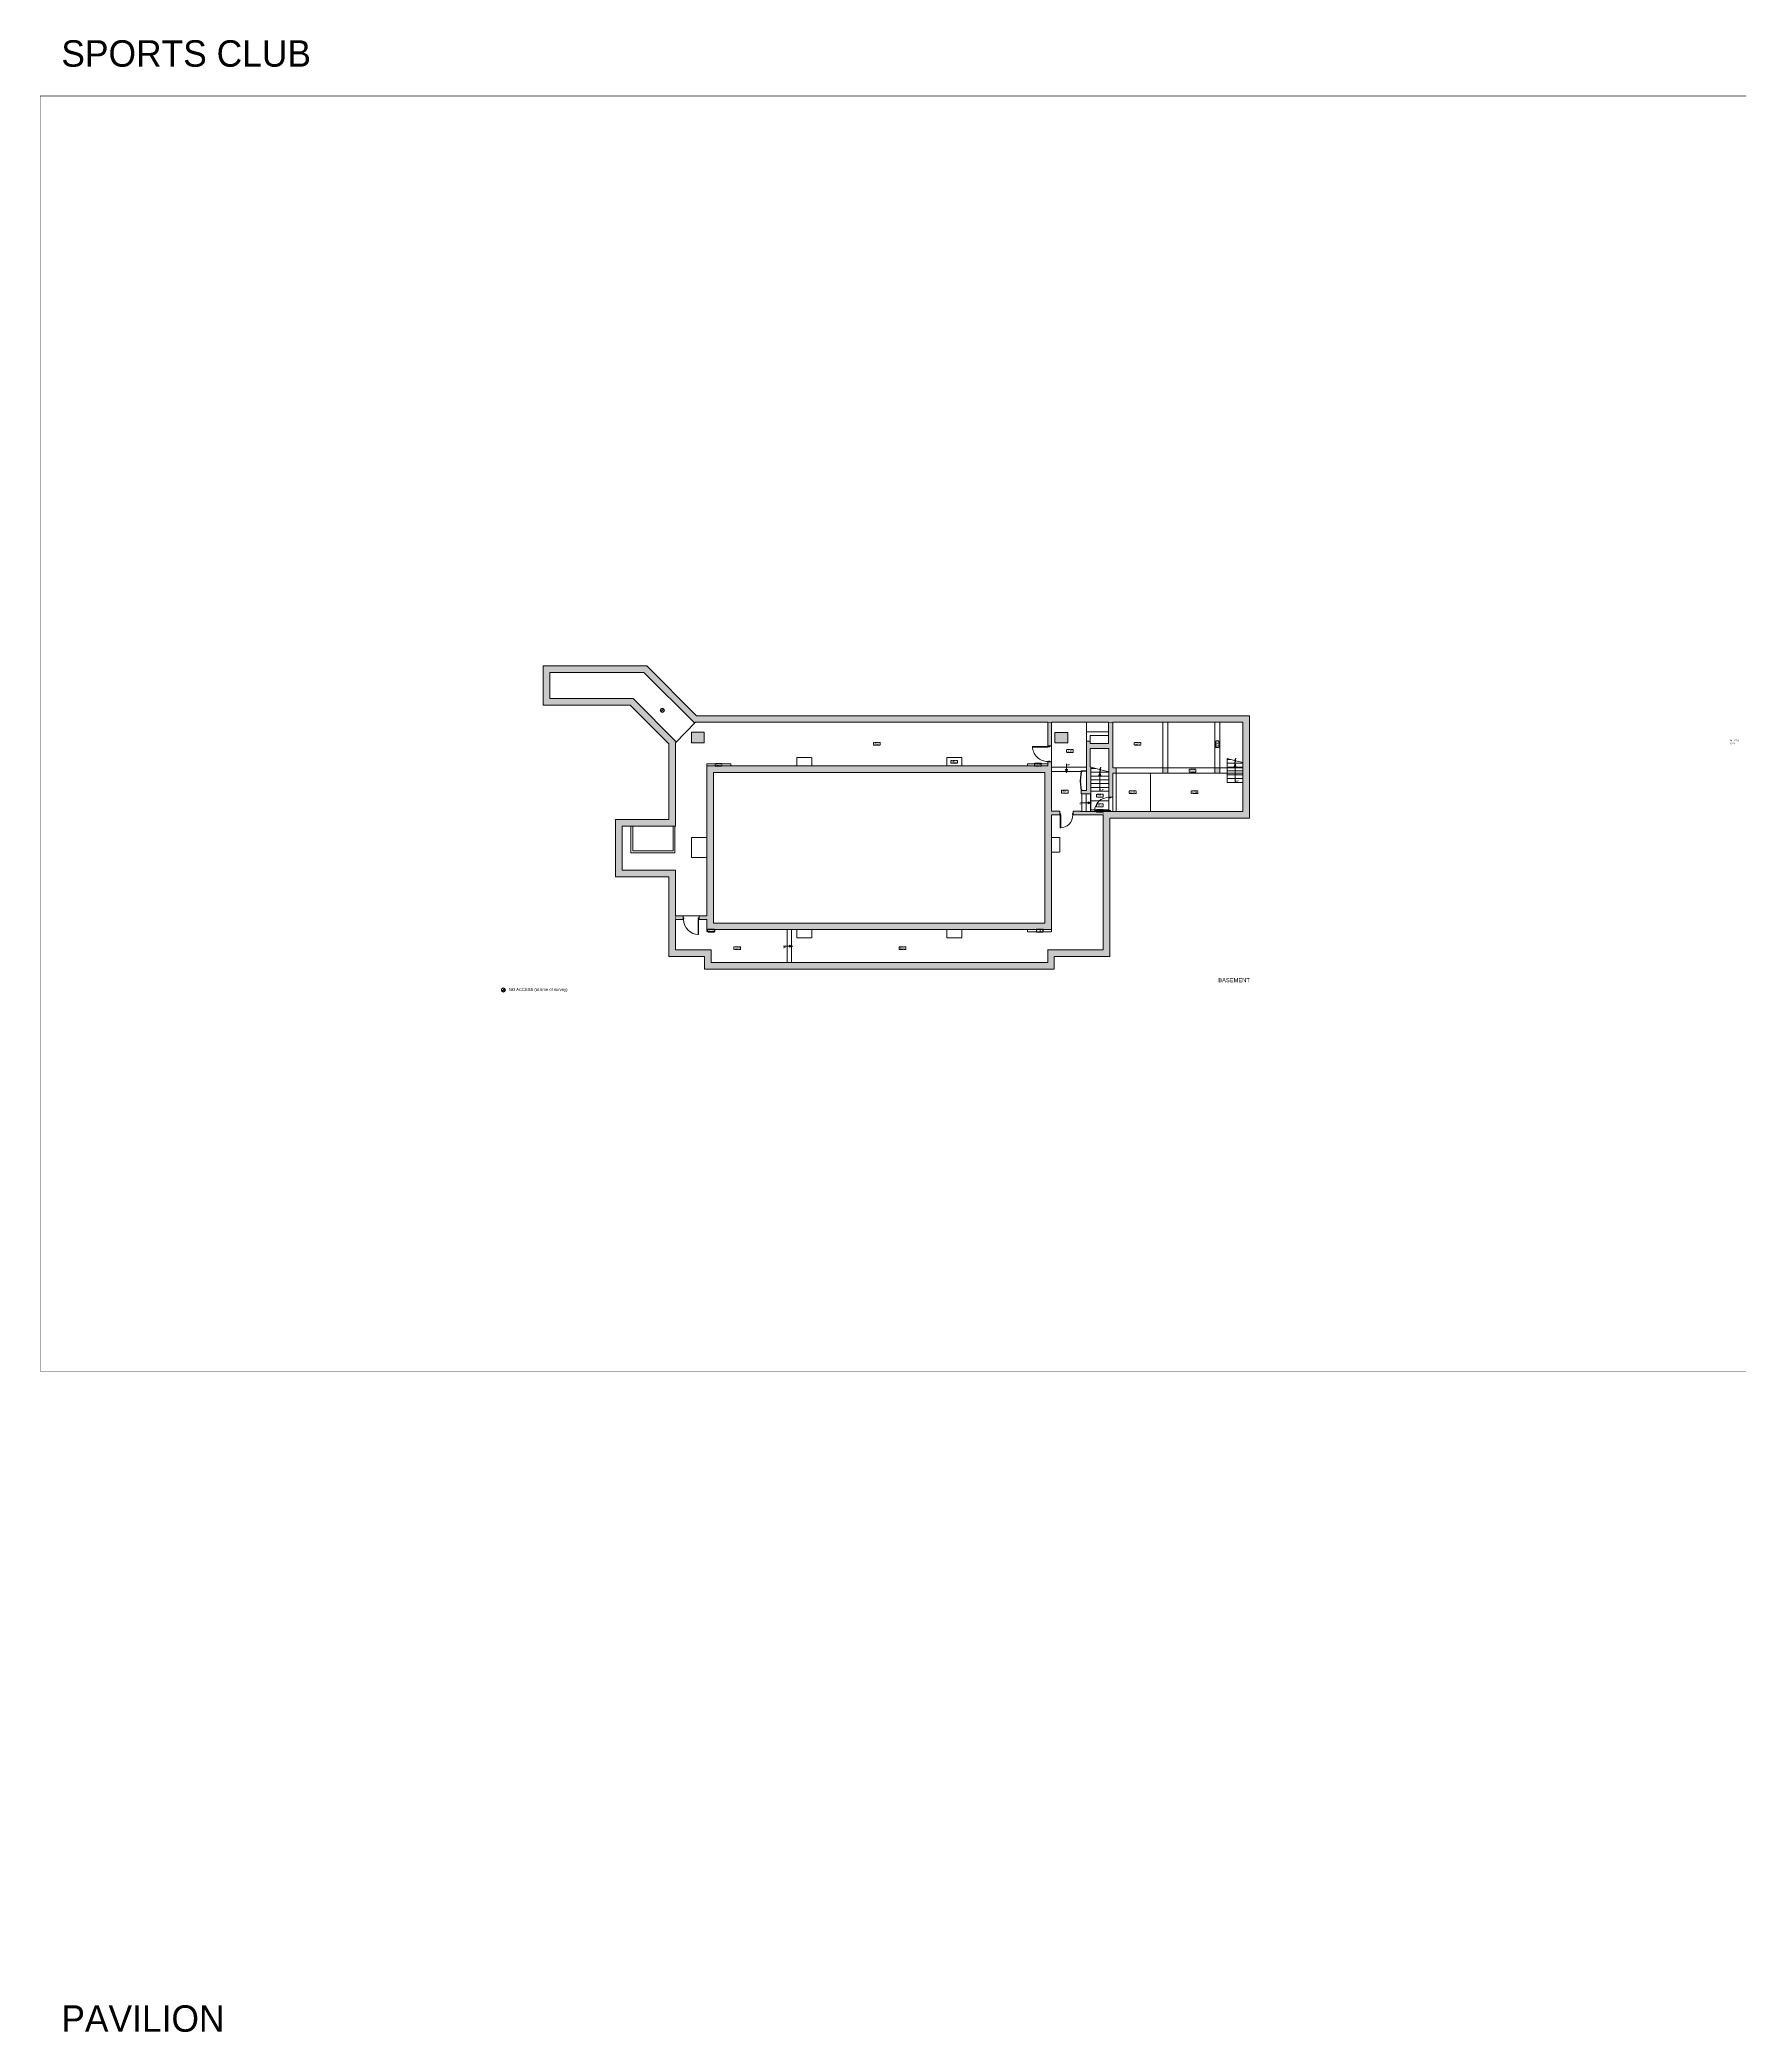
# Model space of a CAD drawing. Header units: millimetres. Extents: x 62976 to 1097852, y -110926 to 167100.
# Drawn here: x 277731 to 379908, y 47287 to 167100 of the extents above; entities that cross this region are included whole.
import ezdxf

# ---------------------------------------------------------------- set-up
doc = ezdxf.new("R2010")
doc.units = ezdxf.units.MM
doc.linetypes.add('HIDDENX2', pattern=[0.75, 0.5, -0.25])
for name, color, linetype, lineweight in [('BLOCKS', 8, 'Continuous', 15), ('Ceiling', 45, 'HIDDENX2', 15), ('Ceiling tag', 1, 'Continuous', 15), ('GIA', 84, 'Continuous', 15), ('No access', 10, 'Continuous', 15), ('NOTES', 162, 'Continuous', 15), ('principalplans', 7, 'Continuous', 15), ('Stairs', 8, 'Continuous', 15), ('WALLS', 7, 'Continuous', 15)]:
    doc.layers.add(name, color=color, linetype=linetype, lineweight=lineweight)
doc.layers.add('Whatch', color=7, linetype='Continuous', lineweight=15, true_color=0xa8a8a8)
doc.styles.add('Century Gothic', font='GOTHIC.TTF')

# ---------------------------------------------------------------- blocks, each defined once
blk = doc.blocks.new('DOOR 840')
at = {"layer": 'BLOCKS'}
for p, q in [((-582, 249), (-582, -591)), ((-582, -591), (-582, 249)), ((-548, 249), (-582, 249)), ((-548, -591), (-548, 248)), ((-612, -691), (-612, -591)), ((-582, -591), (-612, -591)), ((-562, -691), (-612, -691)), ((-548, -591), (-582, -591)), ((-582, -632), (-582, -591)), ((-562, -632), (-582, -632)), ((-562, -691), (-562, -632)), ((208, -632), (228, -632)), ((208, -691), (208, -632)), ((208, -691), (258, -691)), ((228, -632), (228, -591)), ((228, -591), (258, -591)), ((258, -691), (258, -591))]:
    blk.add_line(p, q, dxfattribs=at)
blk.add_arc((-586, -565), 814, 358.15749, 89.75925, dxfattribs=at)
blk = doc.blocks.new('No Access')
h = blk.add_hatch(color=256)
h.paths.add_polyline_path([(-326, 0, 1), (326, 0, 1)])
h.paths.add_polyline_path([(276, 0, -1), (-276, 0, -1)], flags=16)
blk.add_hatch(color=256).paths.add_polyline_path([(212, 177, 0.0453568), (177, 212), (-212, -177, 0.0453568), (-177, -212)])
for p, q in [((177, 212), (-212, -177)), ((212, 177), (-177, -212))]:
    blk.add_line(p, q)
for radius in [326, 276]:
    blk.add_circle((0, 0), radius)
blk = doc.blocks.new('37')
at = {"layer": 'BLOCKS'}
for p, q in [((452573, 8248), (452557, 8248)), ((452557, 8248), (452557, 8185)), ((452557, 8185), (452587, 8185)), ((453252, 8330), (452573, 8248)), ((452573, 8248), (452575, 8232)), ((452573, 8248), (452573, 8227)), ((452573, 8227), (452587, 8227)), ((452575, 8232), (453254, 8314)), ((452587, 8227), (452587, 8185)), ((453254, 8314), (453252, 8330)), ((453260, 8314), (453262, 8330)), ((453939, 8232), (453260, 8314)), ((453262, 8330), (453941, 8248)), ((453928, 8227), (453928, 8185)), ((453941, 8227), (453928, 8227)), ((453957, 8185), (453928, 8185)), ((453941, 8248), (453939, 8232)), ((453941, 8248), (453957, 8248)), ((453941, 8248), (453941, 8227)), ((453957, 8248), (453957, 8185))]:
    blk.add_line(p, q, dxfattribs=at)
for centre, start, end in [((452572, 8247), 0.04394, 6.9213), ((453942, 8247), 173.0787, 179.95606)]:
    blk.add_arc(centre, 685, start, end, dxfattribs=at)
blk = doc.blocks.new('door')
at = {"layer": 'BLOCKS'}
for p, q in [((0, 450), (0, -450)), ((0, 450), (34, 450)), ((0, -450), (0, 450)), ((34, -450), (34, 450)), ((-30, -550), (-30, -450)), ((0, -450), (-30, -450)), ((20, -550), (-30, -550)), ((34, -450), (0, -450)), ((0, -491), (0, -450)), ((20, -491), (0, -491)), ((20, -550), (20, -491)), ((880, -491), (900, -491)), ((880, -550), (880, -491)), ((880, -550), (930, -550)), ((900, -491), (900, -450)), ((900, -450), (930, -450)), ((930, -550), (930, -450))]:
    blk.add_line(p, q, dxfattribs=at)
blk.add_arc((0, -450), 900, 0, 90, dxfattribs=at)
blk = doc.blocks.new('DOOR 900')
at = {"layer": 'Whatch'}
blk.add_blockref('door', (-825, 91), dxfattribs=at)

msp = doc.modelspace()

# ---------------------------------------------------------------- hatches: boundary and pattern name
at = {"layer": 'Stairs'}
for points in [[(349594, 123600), (349537, 123407), (349653, 123407)], [(339456, 123023), (339513, 123216), (339397, 123216)], [(341463, 123053), (341406, 122860), (341522, 122860)], [(340958, 121224), (340766, 121281), (340766, 121165)], [(322997, 112601), (322805, 112658), (322805, 112542)]]:
    msp.add_hatch(color=256, dxfattribs=at).paths.add_polyline_path(points)
at = {"layer": 'Whatch', "ltscale": 2}
h = msp.add_hatch(color=256, dxfattribs=at)
h.dxf.hatch_style = 1
h.paths.add_polyline_path([(338563, 123676), (338343, 123676), (338343, 123440), (317845, 123440), (317845, 114416), (317372, 114416), (317372, 114196), (317845, 114196), (317845, 113589), (338563, 113589), (338563, 120486), (339056, 120486), (339056, 120716), (338563, 120716)], flags=0)
h.paths.add_polyline_path([(338163, 123040), (338163, 113989), (318245, 113989), (318245, 123040)], flags=0)
h.paths.add_polyline_path([(350459, 126457), (317224, 126457), (314221, 129461), (307990, 129461), (307990, 127081), (313231, 127081), (315557, 124755), (315557, 120211), (312343, 120211), (312343, 116762), (315557, 116762), (315557, 111973), (317687, 111973), (317687, 111214), (338730, 111214), (338730, 111982), (342062, 111982), (342062, 120296), (350459, 120296)])
h.paths.add_polyline_path([(350059, 126057), (350059, 120696), (340310, 120696), (340310, 120716), (339862, 120716), (339862, 120486), (341662, 120486), (341662, 112382), (338330, 112382), (338330, 111614), (318087, 111614), (318087, 112373), (315957, 112373), (315957, 114196), (316412, 114196), (316412, 114296), (316412, 114416), (315957, 114416), (315957, 117162), (312743, 117162), (312743, 119811), (315957, 119811), (315957, 124820), (316007, 124871), (313397, 127481), (308390, 127481), (308390, 129061), (314055, 129061), (317110, 126006), (317159, 126057), (338343, 126057), (338343, 124636), (338453, 124636), (338563, 124636), (338563, 126057), (341986, 126057), (341986, 124775), (340889, 124775), (340889, 124919), (340674, 124919), (340674, 123144), (340674, 121948), (340349, 121948), (340349, 121752), (340927, 121752), (340927, 123366), (340889, 123377), (340889, 124475), (341998, 124475), (341998, 123087), (341998, 121566), (342098, 121566), (342248, 121566), (342248, 123007), (342439, 123007), (342439, 123322), (342248, 123322), (342248, 126057)], flags=16)
h.paths.add_polyline_path([(348691, 123322), (349128, 123322), (349128, 123890), (349561, 123768), (349646, 123898), (349629, 123831), (349602, 123831), (349561, 123768), (349339, 123831), (349128, 123831), (349128, 123600), (349594, 123600), (349653, 123407), (349595, 123407), (349595, 122443), (349128, 122443), (349128, 123007), (348691, 123007), (348376, 123007), (345565, 123007), (345250, 123007), (345250, 123322), (345565, 123322), (348376, 123322)], flags=0)
h.paths.add_polyline_path([(341522, 122860), (341406, 122860), (341463, 123053)], flags=0)
h.paths.add_polyline_path([(341507, 123279), (341478, 123279), (341525, 123352)], flags=0)
h.paths.add_polyline_path([(342098, 121516), (342039, 121516), (341998, 121536), (341998, 120760), (341998, 120760), (341998, 120726), (342039, 120726), (342039, 120746), (342098, 120746), (342098, 120696), (341998, 120696), (341158, 120726), (341158, 120726), (341158, 120760), (341159, 120760, -0.0114959), (341162, 120798), (340927, 120798), (340927, 120696), (340897, 120696), (340897, 121205), (340766, 121165), (340766, 121281), (340897, 121242), (340897, 121752), (340927, 121752), (340927, 121340), (341442, 121340, -0.1875852), (341998, 121536), (342039, 121536)], flags=0)
h.paths.add_polyline_path([(340350, 122531, 0.0246505), (340294, 122528), (340361, 121972), (340402, 121972), (340402, 121948), (340349, 121948), (340349, 121961), (340280, 122535, 0.0308516)], flags=0)
h.paths.add_polyline_path([(339834, 120486), (339834, 120524), (339816, 120524), (339816, 120579), (339862, 120579), (339862, 120486), (339834, 120486, -0.4224256), (339084, 119708), (339116, 119708), (339116, 120486), (339084, 120486), (339084, 119708, 0.4224256)], flags=0)
h.paths.add_polyline_path([(337416, 124603), (337416, 124565), (337417, 124565, -0.0105497)], flags=0)
h.paths.add_polyline_path([(339455, 123353), (339455, 123216), (339513, 123216), (339481, 123107), (340349, 123107), (340349, 123114), (340349, 123144), (340402, 123144), (340402, 123090), (340361, 123090), (340293, 122528), (340315, 122531), (340281, 122535), (340349, 123101), (340349, 123107), (339481, 123107), (339456, 123023), (339430, 123107), (338563, 123107), (338563, 120716), (339056, 120716), (339056, 120579), (339102, 120579), (339102, 120524), (339084, 120524), (339084, 120486), (339056, 120486), (338563, 120486), (338563, 119139), (339063, 119139), (339063, 118239), (338563, 118239), (338563, 113589), (338563, 113460), (337115, 113460), (337115, 113589), (333164, 113589), (333164, 113089), (332264, 113089), (332264, 113589), (324145, 113589), (324145, 113089), (323245, 113089), (323245, 113589), (322936, 113589), (322936, 112620), (322997, 112601), (322805, 112542), (322805, 112600), (322671, 112600), (322671, 113589), (318313, 113589), (318313, 113470), (317845, 113470), (317845, 113589), (317845, 114196), (317342, 114196), (317342, 113296), (317307, 113296), (317307, 113297, -0.4030828), (316442, 114196), (316442, 114237), (316462, 114296), (316462, 114237), (316442, 114237), (316442, 114196, 0.4030828), (317307, 113297), (317307, 114196), (317342, 114196), (317342, 114237), (317322, 114237), (317322, 114296), (317372, 114296), (317372, 114416), (317845, 114416), (317845, 117925), (316920, 117925), (316920, 119133), (317845, 119133), (317845, 123440), (317845, 123559), (319270, 123559), (319270, 123440), (323245, 123440), (323245, 123940), (324145, 123940), (324145, 123440), (332264, 123440), (332264, 123940), (333164, 123940), (333164, 123440), (337115, 123440), (337115, 123569), (338343, 123569), (338343, 123676), (338343, 123709), (338388, 123709), (338388, 123731), (338453, 123731), (338453, 123676), (338563, 123676), (338563, 123353)], flags=0)
h.paths.add_polyline_path([(340349, 123114), (340349, 123101), (340367, 123101), (340402, 123114)], flags=0)
h.paths.add_polyline_path([(339544, 125440), (339544, 124833), (338765, 124833), (338765, 125440)], flags=0)
h.paths.add_polyline_path([(338563, 123676), (338563, 120716), (339056, 120716), (339056, 120486), (339084, 119708), (339084, 120486), (338563, 120486), (338563, 113589), (317845, 113589), (317845, 114196), (317372, 114196), (317372, 114296), (317372, 114416), (317845, 114416), (317845, 123440), (338343, 123440), (338343, 123676), (338453, 123676)], flags=0)
h.paths.add_polyline_path([(338453, 124581), (338388, 124581), (338343, 124603), (337416, 124603), (337416, 124603), (338343, 124603), (338388, 124603)], flags=0)
h.paths.add_polyline_path([(317666, 125456), (317666, 124820), (316904, 124820), (316904, 125456)], flags=0)
h.paths.add_polyline_path([(315263, 126778, -1), (315056, 126778, -1)], flags=0)
h.paths.add_polyline_path([(317666, 125456), (316904, 125456), (316904, 124820), (317666, 124820)], flags=0)
h.paths.add_polyline_path([(322368, 112418), (322591, 112418), (322591, 112634), (322368, 112634)], flags=8)
h.paths.add_polyline_path([(349588, 122422), (349811, 122422), (349811, 122638), (349588, 122638)], flags=8)
h.paths.add_polyline_path([(339448, 123401), (339672, 123401), (339672, 123617), (339448, 123617)], flags=8)
h.paths.add_polyline_path([(340172, 121041), (340396, 121041), (340396, 121257), (340172, 121257)], flags=8)
h.paths.add_polyline_path([(341456, 121894), (341680, 121894), (341680, 122110), (341456, 122110)], flags=8)
h = msp.add_hatch(color=256, dxfattribs=at)
h.dxf.hatch_style = 1
h.paths.add_polyline_path([(338563, 123676), (338343, 123676), (338343, 123440), (317845, 123440), (317845, 114416), (317372, 114416), (317372, 114196), (317845, 114196), (317845, 113589), (338563, 113589), (338563, 120486), (339056, 120486), (339056, 120716), (338563, 120716)])
h.paths.add_polyline_path([(338163, 123040), (338163, 113989), (318245, 113989), (318245, 123040)], flags=16)
h.paths.add_polyline_path([(339544, 125440), (338765, 125440), (338765, 124833), (339544, 124833)])
h.paths.add_polyline_path([(317666, 125456), (316904, 125456), (316904, 124820), (317666, 124820)])
h = msp.add_hatch(color=256, dxfattribs=at)
h.dxf.hatch_style = 1
h.paths.add_polyline_path([(345565, 123322), (345250, 123322), (345250, 123007), (345565, 123007)])
h.paths.add_polyline_path([(348691, 123322), (348376, 123322), (348376, 123007), (348691, 123007)])

# ---------------------------------------------------------------- linework, layer by layer
at = {"layer": 'BLOCKS', "ltscale": 2}
for p, q in [((315957, 124820), (317159, 126057)), ((340674, 124919), (340674, 126057)), ((340674, 125490), (341986, 125490)), ((340889, 125275), (341986, 125275)), ((340889, 124919), (340889, 125275)), ((340349, 123114), (340349, 123144)), ((340349, 123144), (340674, 123144)), ((340349, 123114), (340674, 123114)), ((313267, 118213), (313267, 119811)), ((313377, 118323), (313377, 119811)), ((315806, 119811), (315806, 118323)), ((315916, 119811), (315916, 118213)), ((316920, 119133), (317845, 119133)), ((316920, 117925), (316920, 119133)), ((315916, 118213), (313267, 118213)), ((315806, 118323), (313377, 118323)), ((317845, 117925), (316920, 117925))]:
    msp.add_line(p, q, dxfattribs=at)
at = {"layer": 'Ceiling', "ltscale": 2}
for p, q in [((345250, 123322), (345250, 126057)), ((345565, 123322), (345565, 126057)), ((348376, 123322), (348376, 126057)), ((348691, 123322), (348691, 126057)), ((338563, 124636), (338563, 123676)), ((317845, 123440), (317845, 123559)), ((317845, 123559), (319270, 123559)), ((319270, 123559), (319270, 123440)), ((324145, 123940), (323245, 123940)), ((323245, 123940), (323245, 123440)), ((324145, 123440), (324145, 123940)), ((333164, 123940), (332264, 123940)), ((332264, 123940), (332264, 123440)), ((333164, 123440), (333164, 123940)), ((337115, 123440), (337115, 123569)), ((337115, 123569), (338343, 123569)), ((345250, 123322), (342439, 123322)), ((342439, 123007), (342439, 120696)), ((342439, 123007), (345250, 123007)), ((344508, 120696), (344508, 123007)), ((348376, 123322), (345565, 123322)), ((345565, 123007), (348376, 123007)), ((348691, 123322), (350059, 123322)), ((348691, 123007), (350059, 123007)), ((340927, 121752), (340927, 120696)), ((341998, 121340), (340927, 121340)), ((341998, 121536), (341998, 120760)), ((342248, 121566), (342248, 120696)), ((341998, 120798), (340927, 120798)), ((338563, 119139), (339063, 119139)), ((339063, 119139), (339063, 118239)), ((339063, 118239), (338563, 118239)), ((316412, 114416), (317372, 114416)), ((317845, 113589), (317845, 113470)), ((317845, 113470), (318313, 113470)), ((318313, 113470), (318313, 113589)), ((323245, 113089), (323245, 113589)), ((324145, 113089), (323245, 113089)), ((324145, 113589), (324145, 113089)), ((332264, 113089), (332264, 113589)), ((333164, 113089), (332264, 113089)), ((333164, 113589), (333164, 113089)), ((337115, 113589), (337115, 113460)), ((337115, 113460), (338563, 113460)), ((338563, 113589), (338563, 113460))]:
    msp.add_line(p, q, dxfattribs=at)
at = {"layer": 'Ceiling'}
for points in [[(327852, 124852), (328254, 124852), (328254, 124677), (327852, 124677)], [(343523, 124853), (343924, 124853), (343924, 124678), (343523, 124678)], [(348448, 124547), (348448, 124949), (348623, 124949), (348623, 124547)], [(318329, 123588), (318731, 123588), (318731, 123413), (318329, 123413)], [(332507, 123770), (332909, 123770), (332909, 123596), (332507, 123596)], [(337537, 123592), (337939, 123592), (337939, 123417), (337537, 123417)], [(339470, 124415), (339872, 124415), (339872, 124240), (339470, 124240)], [(346831, 123241), (347232, 123241), (347232, 123067), (346831, 123067)], [(339160, 121977), (339561, 121977), (339561, 121803), (339160, 121803)], [(341265, 121734), (341667, 121734), (341667, 121560), (341265, 121560)], [(341265, 121150), (341667, 121150), (341667, 120976), (341265, 120976)], [(343240, 121945), (343642, 121945), (343642, 121770), (343240, 121770)], [(346961, 121945), (347362, 121945), (347362, 121770), (346961, 121770)], [(341265, 120823), (341667, 120823), (341667, 120649), (341265, 120649)], [(317893, 113616), (318295, 113616), (318295, 113442), (317893, 113442)], [(337659, 113612), (338061, 113612), (338061, 113437), (337659, 113437)], [(319469, 112565), (319870, 112565), (319870, 112391), (319469, 112391)], [(329400, 112565), (329801, 112565), (329801, 112391), (329400, 112391)]]:
    msp.add_lwpolyline(points, close=True, dxfattribs=at)
at = {"layer": 'GIA', "ltscale": 2, "const_width": 30}
msp.add_lwpolyline([(341662, 120696), (341662, 112382), (338330, 112382), (338330, 111614), (318087, 111614), (318087, 112373), (315957, 112373), (315957, 117162), (312743, 117162), (312743, 119811), (315957, 119811), (315957, 124820), (317159, 126057), (350059, 126057), (350059, 120696)], close=True, dxfattribs=at)
at = {"layer": 'Stairs'}
for p, q in [((339455, 123564), (339455, 123216)), ((349128, 122443), (349128, 123890)), ((349561, 123768), (349128, 123890)), ((349128, 123831), (349339, 123831)), ((349128, 123600), (350059, 123600)), ((349537, 123407), (349594, 123600)), ((349537, 123407), (349653, 123407)), ((349646, 123898), (349561, 123768)), ((349582, 123649), (349646, 123898)), ((349654, 123750), (349582, 123649)), ((349653, 123407), (349594, 123600)), ((349595, 122443), (349595, 123407)), ((349602, 123831), (349629, 123831)), ((350059, 123649), (349654, 123750)), ((340674, 123353), (338563, 123353)), ((340349, 123107), (338563, 123107)), ((339513, 123216), (339397, 123216)), ((339397, 123216), (339456, 123023)), ((339513, 123216), (339456, 123023)), ((341440, 123222), (340889, 123377)), ((340927, 123279), (341236, 123279)), ((340927, 123053), (341998, 123053)), ((340927, 122826), (341998, 122826)), ((340927, 122600), (341998, 122600)), ((340927, 122373), (341998, 122373)), ((341406, 122860), (341463, 123053)), ((341406, 122860), (341522, 122860)), ((341525, 123352), (341440, 123222)), ((341461, 123103), (341525, 123352)), ((341533, 123204), (341461, 123103)), ((341522, 122860), (341463, 123053)), ((341464, 121920), (341464, 122860)), ((341478, 123279), (341507, 123279)), ((341998, 123087), (341533, 123204)), ((349128, 123368), (350059, 123368)), ((349128, 123137), (350059, 123137)), ((349128, 122906), (350059, 122906)), ((349128, 122674), (350059, 122674)), ((349128, 122443), (350059, 122443)), ((340311, 121223), (340766, 121223)), ((340385, 120696), (340385, 121752)), ((340641, 120696), (340641, 121752)), ((340766, 121281), (340766, 121165)), ((340766, 121281), (340958, 121224)), ((340766, 121165), (340958, 121224)), ((340897, 120696), (340897, 121752)), ((340927, 122147), (341998, 122147)), ((340927, 121920), (341998, 121920)), ((322671, 113589), (322671, 111614)), ((322805, 112658), (322805, 112542)), ((322805, 112658), (322997, 112601)), ((322936, 113589), (322936, 111614)), ((322439, 112600), (322805, 112600)), ((322805, 112542), (322997, 112601))]:
    msp.add_line(p, q, dxfattribs=at)
at = {"layer": 'WALLS', "ltscale": 2}
for p, q in [((338343, 126057), (317159, 126057)), ((338343, 124636), (338343, 126057)), ((338563, 124636), (338563, 126057)), ((341986, 126057), (338563, 126057)), ((341986, 124775), (341986, 126057)), ((350059, 126057), (342248, 126057)), ((342248, 123322), (342248, 126057)), ((350059, 120696), (350059, 126057)), ((315957, 119811), (315957, 124820)), ((316904, 124820), (316904, 125456)), ((317666, 125456), (316904, 125456)), ((316904, 124820), (317666, 124820)), ((317666, 124820), (317666, 125456)), ((338563, 124636), (338343, 124636)), ((339544, 125440), (338765, 125440)), ((338765, 124833), (338765, 125440)), ((339544, 124833), (338765, 124833)), ((339544, 124833), (339544, 125440)), ((340674, 123144), (340674, 124919)), ((340674, 124919), (340889, 124919)), ((340889, 124919), (340889, 124775)), ((340889, 124775), (341986, 124775)), ((338343, 123440), (317845, 123440)), ((317845, 123440), (317845, 114416)), ((338563, 123676), (338343, 123676)), ((338343, 123676), (338343, 123440)), ((338563, 120716), (338563, 123676)), ((340674, 123144), (340674, 121948)), ((340927, 121752), (340927, 123366)), ((341998, 121566), (341998, 123087)), ((342439, 123322), (342248, 123322)), ((342248, 121566), (342248, 123007)), ((342248, 123007), (342439, 123007)), ((342439, 123007), (342439, 123322)), ((345250, 123007), (345250, 123322)), ((345250, 123322), (345565, 123322)), ((345250, 123007), (345565, 123007)), ((345565, 123007), (345565, 123322)), ((348376, 123007), (348376, 123322)), ((348376, 123322), (348691, 123322)), ((348376, 123007), (348691, 123007)), ((348691, 123007), (348691, 123322)), ((340349, 121948), (340349, 121752)), ((340349, 121948), (340674, 121948)), ((340349, 121752), (340927, 121752)), ((341998, 121566), (342248, 121566)), ((339056, 120716), (338563, 120716)), ((338563, 113589), (338563, 120486)), ((339056, 120486), (338563, 120486)), ((339056, 120716), (339056, 120486)), ((340310, 120716), (339862, 120716)), ((339862, 120716), (339862, 120486)), ((341662, 120486), (339862, 120486)), ((340310, 120716), (340310, 120696)), ((340310, 120696), (350059, 120696)), ((341662, 112382), (341662, 120486)), ((312743, 117162), (312743, 119811)), ((312743, 119811), (315957, 119811)), ((315957, 117162), (312743, 117162)), ((315957, 114416), (315957, 117162)), ((315957, 114416), (316412, 114416)), ((315957, 112373), (315957, 114196)), ((315957, 114196), (316412, 114196)), ((316412, 114196), (316412, 114416)), ((317372, 114416), (317845, 114416)), ((317372, 114196), (317372, 114416)), ((317372, 114196), (317845, 114196)), ((317845, 114196), (317845, 113589)), ((317845, 113589), (338563, 113589)), ((315957, 112373), (318087, 112373)), ((318087, 112373), (318087, 111614)), ((318087, 111614), (338330, 111614)), ((341662, 112382), (338330, 112382)), ((338330, 112382), (338330, 111614))]:
    msp.add_line(p, q, dxfattribs=at)
at = {"layer": 'WALLS', "ltscale": 2, "const_width": 30}
msp.add_lwpolyline([(277746, 163723), (635861, 163723), (635861, 87040), (277746, 87040)], close=True, dxfattribs=at)
at = {"layer": 'Whatch'}
for p, q in [((307990, 127081), (307990, 129461)), ((314221, 129461), (307990, 129461)), ((317224, 126457), (314221, 129461)), ((313231, 127081), (307990, 127081)), ((315557, 124755), (313231, 127081)), ((350459, 126457), (317224, 126457)), ((350459, 120296), (350459, 126457)), ((315557, 120211), (315557, 124755)), ((338163, 123040), (318245, 123040)), ((318245, 123040), (318245, 113989)), ((338163, 113989), (338163, 123040)), ((312343, 116762), (312343, 120211)), ((312343, 120211), (315557, 120211)), ((342062, 111982), (342062, 120296)), ((342062, 120296), (350459, 120296)), ((315557, 116762), (312343, 116762)), ((315557, 111973), (315557, 116762)), ((318245, 113989), (338163, 113989)), ((315557, 111973), (317687, 111973)), ((317687, 111973), (317687, 111214)), ((342062, 111982), (338730, 111982)), ((338730, 111982), (338730, 111214)), ((317687, 111214), (338730, 111214))]:
    msp.add_line(p, q, dxfattribs=at)
at = {"layer": 'Whatch', "ltscale": 2}
for p, q in [((340889, 124475), (341998, 124475)), ((340889, 124475), (340889, 123377)), ((341998, 123087), (341998, 124475))]:
    msp.add_line(p, q, dxfattribs=at)
at = {"layer": 'Whatch'}
for points in [[(308390, 129061), (314055, 129061)], [(308390, 127481), (308390, 129061)], [(317110, 126006), (314055, 129061)], [(308390, 127481), (313397, 127481)], [(316007, 124871), (313397, 127481)]]:
    msp.add_lwpolyline(points, dxfattribs=at)

# ---------------------------------------------------------------- block references
at = {"layer": 'BLOCKS'}
for p, xscale, yscale, zscale, rotation in [((337691, 123960), -1.103448275862032, 1.103448275862032, 1.103448275862032, 90), ((339623, 119938), -0.9264367816091653, 0.9264367816091653, 0.9264367816091653, 180)]:
    msp.add_blockref('DOOR 840', p, dxfattribs=dict(at, xscale=xscale, yscale=yscale, zscale=zscale, rotation=rotation))
for name, p, rotation in [('DOOR 840', (341407, 121308), 90), ('DOOR 900', (316516, 113837), 180)]:
    msp.add_blockref(name, p, dxfattribs=dict(at, rotation=rotation))
at = {"layer": 'No access', "xscale": 0.375, "yscale": 0.375, "zscale": 0.375}
for p in [(315160, 126778), (305602, 109959)]:
    msp.add_blockref('No Access', p, dxfattribs=at)
at = {"layer": 'WALLS', "xscale": 0.8331546981064661, "yscale": 0.8331546981064661, "zscale": 0.8331546981064661, "rotation": 90}
msp.add_blockref('37', (347221, -255102), dxfattribs=at)

# ---------------------------------------------------------------- texts
at = {"layer": 'Ceiling', "char_height": 100, "width": 730.14, "attachment_point": 1, "style": 'Century Gothic'}
for s, insert in [('3025', (327896, 124819)), ('5260', (343567, 124820)), ('1487', (318374, 123556)), ('2644', (332551, 123738)), ('2149', (337581, 123559)), ('3025', (339514, 124382)), ('3632', (346875, 123209)), ('2641', (339204, 121945)), ('3751', (341309, 121702)), ('3144', (341309, 121118)), ('3590', (343284, 121912)), ('3739', (347005, 121912)), ('2341', (341309, 120791)), ('1474', (317938, 113584)), ('1780', (337704, 113579)), ('3018', (319513, 112533)), ('2633', (329444, 112533))]:
    msp.add_mtext(s, dxfattribs=dict(at, insert=insert))
at = {"layer": 'Ceiling', "insert": (348480, 124591), "char_height": 100, "width": 730.14, "attachment_point": 1, "rotation": 90, "style": 'Century Gothic'}
msp.add_mtext('5092', dxfattribs=at)
at = {"layer": 'Ceiling tag', "insert": (379387, 125007), "char_height": 100, "width": 730.14, "attachment_point": 1, "style": 'Century Gothic'}
msp.add_mtext('H=2234\\PC=0', dxfattribs=at)
at = {"layer": 'NOTES', "insert": (305934, 110080), "char_height": 180, "width": 4724.09, "attachment_point": 1, "style": 'Century Gothic'}
msp.add_mtext('{\\fCentury Gothic|b0|i0|c0|p34;NO ACCESS (at time of survey)}', dxfattribs=at)
at = {"layer": 'principalplans', "width": 24298.49, "attachment_point": 1, "style": 'Century Gothic'}
for s, insert, char_height in [('SPORTS CLUB', (279022, 167076), 1590.94), ('PAVILION', (279022, 48901), 1590.9)]:
    msp.add_mtext(s, dxfattribs=dict(at, insert=insert, char_height=char_height))
at = {"layer": 'Stairs', "char_height": 100, "width": 1430, "attachment_point": 1, "style": 'Century Gothic'}
for insert in [(339486, 123557), (349625, 122578), (340210, 121197), (341494, 122049), (322405, 112574)]:
    msp.add_mtext('UP', dxfattribs=dict(at, insert=insert))
at = {"layer": 'WALLS', "insert": (348589, 110679), "char_height": 250, "width": 1910, "attachment_point": 1, "style": 'Century Gothic'}
msp.add_mtext('BASEMENT', dxfattribs=at)

doc.saveas('drawing.dxf')
